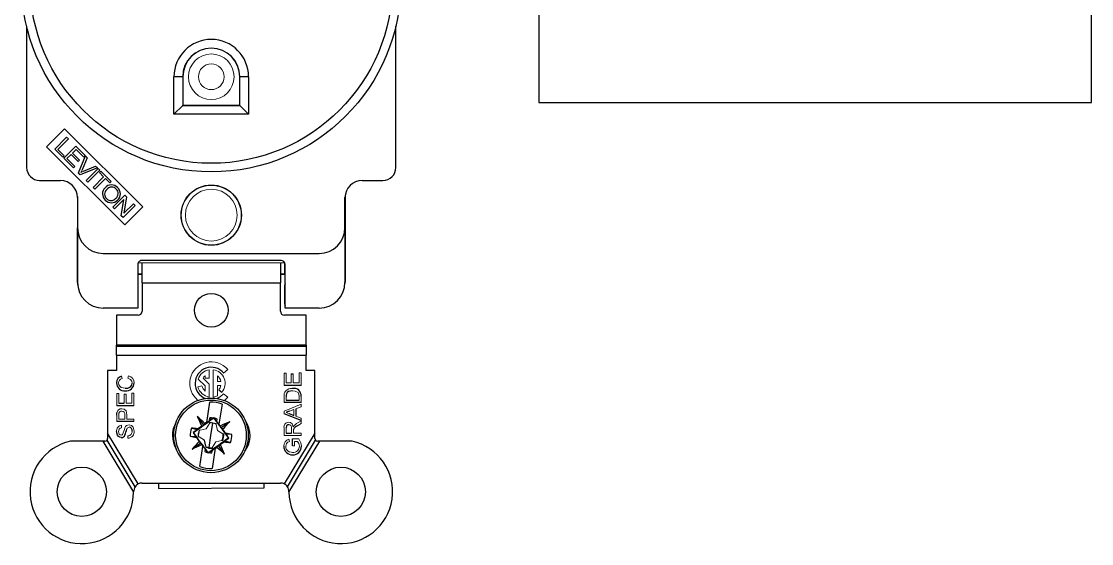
# Model space of a CAD drawing. Header units: inches. Extents: x -0.3 to 23.6, y 0.7 to 30.
# Drawn here: x 16.548 to 20.42, y 21.003 to 22.891 of the extents above; entities that cross this region are included whole.
import ezdxf

# ---------------------------------------------------------------- set-up
doc = ezdxf.new("R2010")
doc.units = ezdxf.units.IN
doc.header["$MEASUREMENT"] = 0
doc.layers.add('PNPG', color=72, linetype='Continuous')
doc.layers.add('PSYMS', color=7, linetype='Continuous')

# ---------------------------------------------------------------- blocks, each defined once
blk = doc.blocks.new('5801-W')
at = {"color": 7, "linetype": 'Continuous', "lineweight": 25}
for p, q in [((-1.4542, 0.2198), (-1.4542, -0.2908)), ((-0.1182, -0.2908), (-0.1182, 0.2198)), ((-0.9213, -0.0978), (-0.9213, 0.0372)), ((-0.8897, 0.0372), (-0.9213, 0.0372)), ((-0.8897, 0.0372), (-0.8897, -0.0662)), ((-0.8897, 0.0372), (-0.8893, 0.0372)), ((-0.8893, 0.0372), (-0.8893, -0.0658)), ((-0.6832, -0.0658), (-0.6832, 0.0372)), ((-0.6828, 0.0372), (-0.6832, 0.0372)), ((-0.6512, 0.0372), (-0.6828, 0.0372)), ((-0.6828, -0.0662), (-0.6828, 0.0372)), ((-0.6512, 0.0372), (-0.6512, -0.0978)), ((-0.8897, -0.0662), (-0.9213, -0.0978)), ((-0.8897, -0.0662), (-0.8893, -0.0658)), ((-0.8897, -0.0662), (-0.6828, -0.0662)), ((-0.8893, -0.0658), (-0.6832, -0.0658)), ((-0.6828, -0.0662), (-0.6832, -0.0658)), ((-0.6512, -0.0978), (-0.6828, -0.0662)), ((-0.6512, -0.0978), (-0.9213, -0.0978)), ((-1.3173, -0.1508), (-1.3823, -0.2158)), ((-1.0344, -0.4336), (-1.3173, -0.1508)), ((-1.3528, -0.2242), (-1.3095, -0.1809)), ((-1.3033, -0.1872), (-1.3414, -0.2253)), ((-1.3823, -0.2158), (-1.0995, -0.4987)), ((-1.3233, -0.2537), (-1.3528, -0.2242)), ((-1.3198, -0.2572), (-1.2765, -0.214)), ((-1.2754, -0.2253), (-1.2886, -0.2386)), ((-1.2475, -0.2532), (-1.2754, -0.2253)), ((-1.2845, -0.2925), (-1.3198, -0.2572)), ((-1.2937, -0.2436), (-1.3084, -0.2584)), ((-1.2676, -0.2698), (-1.2937, -0.2436)), ((-1.2664, -0.3106), (-1.2415, -0.249)), ((-1.2347, -0.2558), (-1.2539, -0.2995)), ((-1.1983, -0.2922), (-1.26, -0.317)), ((-1.2488, -0.3045), (-1.2047, -0.2858)), ((-1.2389, -0.3381), (-1.1957, -0.2948)), ((-1.1894, -0.3011), (-1.2326, -0.3443)), ((-1.4072, -0.3378), (-1.3321, -0.3378)), ((-1.26, -0.317), (-1.2664, -0.3106)), ((-1.2138, -0.3631), (-1.1757, -0.325)), ((-1.1694, -0.3312), (-1.2076, -0.3694)), ((-1.1538, -0.3469), (-1.1694, -0.3312)), ((-0.2404, -0.3378), (-0.1652, -0.3378)), ((-1.2076, -0.3694), (-1.2138, -0.3631)), ((-1.2702, -0.3954), (-1.2702, -0.7053)), ((-1.2701, -0.3998), (-1.2701, -0.5088)), ((-1.1426, -0.4344), (-1.0994, -0.3911)), ((-1.1026, -0.4064), (-1.1366, -0.4404)), ((-1.1118, -0.4652), (-1.1026, -0.4064)), ((-1.093, -0.3975), (-1.1021, -0.4563)), ((-1.1021, -0.4563), (-1.0682, -0.4223)), ((-0.3024, -0.5088), (-0.3024, -0.3998)), ((-0.3022, -0.3954), (-0.3022, -0.7053)), ((-1.1366, -0.4404), (-1.1426, -0.4344)), ((-1.0622, -0.4283), (-1.1054, -0.4716)), ((-1.0995, -0.4987), (-1.0344, -0.4336)), ((-1.1054, -0.4716), (-1.1118, -0.4652)), ((-1.2701, -0.7068), (-1.2701, -0.5088)), ((-0.3024, -0.5088), (-0.3024, -0.7068)), ((-1.1771, -0.6018), (-0.3954, -0.6018)), ((-1.0518, -0.6418), (-1.0518, -0.7998)), ((-0.5338, -0.6268), (-1.0367, -0.6268)), ((-1.0362, -0.7083), (-1.0362, -0.6363)), ((-0.5362, -0.6363), (-0.5362, -0.7083)), ((-0.5187, -0.7998), (-0.5187, -0.6418)), ((-1.0362, -0.6773), (-1.0518, -0.6773)), ((-1.0405, -0.6763), (-1.0405, -0.6773)), ((-1.0362, -0.6763), (-1.0405, -0.6763)), ((-0.5187, -0.6763), (-0.5362, -0.6763)), ((-0.5187, -0.6773), (-0.5362, -0.6773)), ((-1.2702, -0.7053), (-1.2697, -0.7149)), ((-1.0517, -0.7193), (-1.0518, -0.7188)), ((-1.0517, -0.7193), (-1.0517, -0.7823)), ((-1.0362, -0.7083), (-0.5362, -0.7083)), ((-1.0362, -0.7083), (-1.0362, -0.8103)), ((-0.5362, -0.8103), (-0.5362, -0.7083)), ((-0.5207, -0.7193), (-0.5207, -0.7823)), ((-0.3028, -0.7149), (-0.3022, -0.7053)), ((-1.0518, -0.7998), (-1.1771, -0.7998)), ((-1.0517, -0.7823), (-1.0518, -0.7827)), ((-0.3954, -0.7998), (-0.5187, -0.7998)), ((-1.0512, -0.8253), (-1.1297, -0.8253)), ((-1.1297, -0.8253), (-1.1297, -0.9323)), ((-0.4427, -0.8253), (-0.5212, -0.8253)), ((-0.4427, -0.9323), (-0.4427, -0.8253)), ((-1.1297, -0.9323), (-1.1297, -0.9337)), ((-1.1297, -0.9323), (-0.4427, -0.9323)), ((-1.1297, -0.9387), (-1.1297, -0.9337)), ((-1.1297, -0.9337), (-0.4427, -0.9337)), ((-1.1297, -0.9699), (-1.1297, -0.9387)), ((-0.4427, -0.9387), (-1.1297, -0.9387)), ((-0.4427, -0.9337), (-0.4427, -0.9323)), ((-0.4427, -0.9337), (-0.4427, -0.9387)), ((-0.4427, -0.9387), (-0.4427, -0.9699)), ((-1.1297, -0.9699), (-1.1297, -1.0258)), ((-1.1297, -0.9699), (-0.4427, -0.9699)), ((-0.4427, -1.0258), (-0.4427, -0.9699)), ((-1.1297, -1.0258), (-1.1612, -1.0258)), ((-1.1612, -1.0258), (-1.1612, -1.2517)), ((-0.4967, -1.0376), (-0.4895, -1.0376)), ((-0.4112, -1.0258), (-0.4427, -1.0258)), ((-0.4112, -1.2517), (-0.4112, -1.0258)), ((-0.7936, -1.0742), (-0.8161, -1.0532)), ((-0.4609, -1.0789), (-0.5229, -1.0789)), ((-0.7592, -1.0946), (-0.748, -1.104)), ((-1.0661, -1.1525), (-1.1281, -1.1525)), ((-1.1209, -1.1438), (-1.1019, -1.1438)), ((-0.8027, -1.2128), (-0.7913, -1.1398)), ((-0.7468, -1.1468), (-0.7583, -1.2198)), ((-0.4609, -1.1409), (-0.5229, -1.1409)), ((-0.5157, -1.1321), (-0.468, -1.1321)), ((-0.8368, -1.1919), (-0.8145, -1.2225)), ((-0.7926, -1.2066), (-0.791, -1.1969)), ((-0.791, -1.1969), (-0.7912, -1.2061)), ((-0.7798, -1.1972), (-0.7912, -1.2061)), ((-0.7798, -1.1972), (-0.7772, -1.1953)), ((-0.7772, -1.1953), (-0.7773, -1.1961)), ((-0.7753, -1.1979), (-0.7772, -1.1953)), ((-0.7672, -1.2099), (-0.7753, -1.1979)), ((-0.4609, -1.2066), (-0.5229, -1.182)), ((-0.5043, -1.1813), (-0.4871, -1.1876)), ((-0.48, -1.1638), (-0.48, -1.1903)), ((-1.0661, -1.2097), (-1.1281, -1.2097)), ((-0.8372, -1.2396), (-0.8581, -1.2335)), ((-0.8372, -1.2396), (-0.8348, -1.2362)), ((-0.821, -1.2261), (-0.8145, -1.2225)), ((-0.8145, -1.2225), (-0.8091, -1.2174)), ((-0.8029, -1.214), (-0.7926, -1.2066)), ((-0.8027, -1.2128), (-0.8029, -1.214)), ((-0.7912, -1.2061), (-0.7926, -1.2066)), ((-0.7873, -1.2598), (-0.7803, -1.2153)), ((-0.7585, -1.221), (-0.766, -1.2107)), ((-0.7583, -1.2198), (-0.7585, -1.221)), ((-0.75, -1.2326), (-0.7536, -1.2261)), ((-0.7194, -1.2103), (-0.75, -1.2326)), ((-0.745, -1.238), (-0.75, -1.2326)), ((-1.0618, -1.4457), (-1.1635, -1.2771)), ((-1.0504, -1.4357), (-1.1612, -1.2517)), ((-1.1612, -1.2517), (-1.1612, -1.2708)), ((-0.8628, -1.2631), (-0.841, -1.2637)), ((-0.8372, -1.2396), (-0.852, -1.2496)), ((-0.852, -1.2496), (-0.841, -1.2637)), ((-0.8509, -1.2498), (-0.852, -1.2496)), ((-0.841, -1.2637), (-0.8397, -1.2676)), ((-0.8057, -1.2993), (-0.8113, -1.2772)), ((-0.8055, -1.2992), (-0.8111, -1.2771)), ((-0.7943, -1.3042), (-0.7873, -1.2598)), ((-0.7374, -1.2799), (-0.7227, -1.2699)), ((-0.7337, -1.2559), (-0.7349, -1.2519)), ((-0.7227, -1.2699), (-0.7337, -1.2559)), ((-0.7119, -1.2564), (-0.7337, -1.2559)), ((-0.7237, -1.2697), (-0.7227, -1.2699)), ((-0.4112, -1.2517), (-0.5221, -1.4357)), ((-0.5157, -1.2514), (-0.4959, -1.2514)), ((-0.5107, -1.4457), (-0.409, -1.2771)), ((-0.4927, -1.2983), (-0.4927, -1.2728)), ((-0.4112, -1.2708), (-0.4112, -1.2517)), ((-1.1788, -1.2808), (-1.2956, -1.2808)), ((-1.1788, -1.2808), (-1.0673, -1.4657)), ((-1.1712, -1.2808), (-1.1788, -1.2808)), ((-0.8552, -1.3092), (-0.8246, -1.2869)), ((-0.8297, -1.2815), (-0.8246, -1.2869)), ((-0.8278, -1.3727), (-0.8164, -1.2997)), ((-0.8246, -1.2869), (-0.821, -1.2934)), ((-0.8164, -1.2997), (-0.8162, -1.2985)), ((-0.8162, -1.2985), (-0.8087, -1.3088)), ((-0.8075, -1.3096), (-0.7993, -1.3216)), ((-0.7948, -1.3223), (-0.7834, -1.3134)), ((-0.7719, -1.3067), (-0.7834, -1.3797)), ((-0.782, -1.313), (-0.7717, -1.3055)), ((-0.7717, -1.3055), (-0.7719, -1.3067)), ((-0.7656, -1.3021), (-0.7602, -1.297)), ((-0.7602, -1.297), (-0.7537, -1.2934)), ((-0.7378, -1.3276), (-0.7602, -1.297)), ((-0.7398, -1.2833), (-0.7374, -1.2799)), ((-0.7374, -1.2799), (-0.7165, -1.286)), ((-0.5052, -1.4657), (-0.3937, -1.2808)), ((-0.3937, -1.2808), (-0.4012, -1.2808)), ((-0.2769, -1.2808), (-0.3937, -1.2808)), ((-0.7993, -1.3216), (-0.7974, -1.3242)), ((-0.7974, -1.3242), (-0.7948, -1.3223)), ((-0.7973, -1.3234), (-0.7974, -1.3242)), ((-1.0362, -1.4323), (-0.5362, -1.4323)), ((-0.9776, -1.4323), (-0.9775, -1.4521)), ((-0.595, -1.45), (-0.5951, -1.4323)), ((-0.9775, -1.4521), (-0.595, -1.45))]:
    blk.add_line(p, q, dxfattribs=at)
at = {"color": 144, "linetype": 'Continuous', "lineweight": 18}
for p, q in [((-1.3095, -0.1809), (-1.3033, -0.1872)), ((-1.3414, -0.2253), (-1.3182, -0.2486)), ((-1.2765, -0.214), (-1.2424, -0.2481)), ((-1.3182, -0.2486), (-1.3233, -0.2537)), ((-1.3084, -0.2584), (-1.2794, -0.2874)), ((-1.2886, -0.2386), (-1.2625, -0.2647)), ((-1.2625, -0.2647), (-1.2676, -0.2698)), ((-1.2424, -0.2481), (-1.2475, -0.2532)), ((-1.2415, -0.249), (-1.2347, -0.2558)), ((-1.2794, -0.2874), (-1.2845, -0.2925)), ((-1.2047, -0.2858), (-1.1983, -0.2922)), ((-1.1957, -0.2948), (-1.1894, -0.3011)), ((-1.1912, -0.3094), (-1.1861, -0.3043)), ((-1.1757, -0.325), (-1.1912, -0.3094)), ((-1.1861, -0.3043), (-1.1487, -0.3418)), ((-1.2326, -0.3443), (-1.2389, -0.3381)), ((-1.1487, -0.3418), (-1.1538, -0.3469)), ((-1.0994, -0.3911), (-1.093, -0.3975)), ((-1.0682, -0.4223), (-1.0622, -0.4283)), ((-1.0517, -0.6413), (-1.0517, -0.6773)), ((-1.0507, -0.6363), (-1.0362, -0.6363)), ((-0.5202, -0.6353), (-1.0503, -0.6353)), ((-0.5362, -0.6363), (-0.5197, -0.6363)), ((-0.5207, -0.6353), (-0.5207, -0.6342)), ((-0.5207, -0.6763), (-0.5207, -0.6363)), ((-1.0518, -0.6777), (-1.0362, -0.6777)), ((-0.5362, -0.6777), (-0.5187, -0.6777)), ((-1.088, -1.0531), (-1.0859, -1.0444)), ((-0.8082, -1.0443), (-0.8082, -1.0524)), ((-0.7936, -1.0524), (-0.7936, -1.0225)), ((-0.7789, -1.0225), (-0.7789, -1.1213)), ((-0.7643, -1.0443), (-0.7643, -1.0646)), ((-0.7414, -1.0343), (-0.7265, -1.0218)), ((-0.5229, -1.0789), (-0.5229, -1.0352)), ((-0.5229, -1.0352), (-0.5157, -1.0352)), ((-0.5157, -1.0352), (-0.5157, -1.0701)), ((-0.4967, -1.0701), (-0.4967, -1.0376)), ((-0.4895, -1.0376), (-0.4895, -1.0701)), ((-0.468, -1.0701), (-0.468, -1.0336)), ((-0.468, -1.0336), (-0.4609, -1.0336)), ((-0.4609, -1.0336), (-0.4609, -1.0789)), ((-1.1109, -1.046), (-1.109, -1.0547)), ((-0.8203, -1.081), (-0.8345, -1.0848)), ((-0.8338, -1.0568), (-0.8082, -1.0806)), ((-0.8082, -1.0524), (-0.7936, -1.0524)), ((-0.8082, -1.0806), (-0.8082, -1.0995)), ((-0.7936, -1.1213), (-0.7936, -1.0742)), ((-0.7643, -1.0646), (-0.7518, -1.0646)), ((-0.7643, -1.0792), (-0.7518, -1.0792)), ((-0.7643, -1.1167), (-0.7643, -1.0792)), ((-0.5157, -1.0701), (-0.4967, -1.0701)), ((-0.4895, -1.0701), (-0.468, -1.0701)), ((-1.1281, -1.1525), (-1.1281, -1.1088)), ((-1.1281, -1.1088), (-1.1209, -1.1088)), ((-1.1209, -1.1088), (-1.1209, -1.1438)), ((-1.1019, -1.1438), (-1.1019, -1.1112)), ((-1.1019, -1.1112), (-1.0947, -1.1112)), ((-1.0947, -1.1112), (-1.0947, -1.1438)), ((-1.0733, -1.1438), (-1.0733, -1.1072)), ((-1.0733, -1.1072), (-1.0661, -1.1072)), ((-1.0661, -1.1072), (-1.0661, -1.1525)), ((-0.7265, -1.122), (-0.7414, -1.1095)), ((-0.7388, -1.1338), (-0.7265, -1.122)), ((-0.5229, -1.1409), (-0.5229, -1.1197)), ((-0.5157, -1.1196), (-0.5157, -1.1321)), ((-0.468, -1.1321), (-0.468, -1.1194)), ((-0.4609, -1.1187), (-0.4609, -1.1409)), ((-1.0947, -1.1438), (-1.0733, -1.1438)), ((-0.5229, -1.1721), (-0.4609, -1.1475)), ((-0.4609, -1.1568), (-0.48, -1.1638)), ((-0.4609, -1.1475), (-0.4609, -1.1568)), ((-1.1281, -1.2097), (-1.1281, -1.187)), ((-1.1209, -1.1862), (-1.1209, -1.201)), ((-1.0987, -1.201), (-1.0987, -1.186)), ((-1.0915, -1.1858), (-1.0915, -1.201)), ((-0.5229, -1.182), (-0.5229, -1.1721)), ((-0.4871, -1.1665), (-0.5034, -1.1725)), ((-0.4871, -1.1876), (-0.4871, -1.1665)), ((-0.48, -1.1903), (-0.4609, -1.1973)), ((-0.4609, -1.1973), (-0.4609, -1.2066)), ((-1.1209, -1.201), (-1.0987, -1.201)), ((-1.1106, -1.2232), (-1.1106, -1.232)), ((-1.0915, -1.201), (-1.0661, -1.201)), ((-1.0661, -1.201), (-1.0661, -1.2097)), ((-0.8269, -1.2414), (-0.8048, -1.2358)), ((-0.8268, -1.2415), (-0.8047, -1.2359)), ((-0.8048, -1.2358), (-0.7927, -1.2165)), ((-0.8047, -1.2359), (-0.7926, -1.2166)), ((-0.7927, -1.2165), (-0.7923, -1.2136)), ((-0.7926, -1.2166), (-0.7924, -1.215)), ((-0.7691, -1.2203), (-0.7688, -1.2187)), ((-0.7635, -1.2424), (-0.7691, -1.2203)), ((-0.7684, -1.2173), (-0.7689, -1.2202)), ((-0.7689, -1.2202), (-0.7634, -1.2423)), ((-0.7672, -1.2099), (-0.7646, -1.201)), ((-0.766, -1.2107), (-0.7672, -1.2099)), ((-0.7646, -1.201), (-0.766, -1.2107)), ((-0.5229, -1.2601), (-0.5229, -1.2332)), ((-0.5157, -1.2329), (-0.5157, -1.2514)), ((-0.4959, -1.2514), (-0.4959, -1.2348)), ((-0.478, -1.2175), (-0.4609, -1.2074)), ((-0.4609, -1.2174), (-0.474, -1.2251)), ((-0.4609, -1.2074), (-0.4609, -1.2174)), ((-1.0876, -1.2701), (-1.0876, -1.2614)), ((-0.8306, -1.2652), (-0.8335, -1.2648)), ((-0.8304, -1.265), (-0.832, -1.2648)), ((-0.8113, -1.2772), (-0.8306, -1.2652)), ((-0.8111, -1.2771), (-0.8304, -1.265)), ((-0.8297, -1.2409), (-0.8269, -1.2414)), ((-0.8283, -1.2413), (-0.8268, -1.2415)), ((-0.8113, -1.2772), (-0.8111, -1.2771)), ((-0.7442, -1.2545), (-0.7635, -1.2424)), ((-0.7634, -1.2423), (-0.744, -1.2544)), ((-0.7426, -1.2547), (-0.7442, -1.2545)), ((-0.744, -1.2544), (-0.7412, -1.2547)), ((-0.4609, -1.2601), (-0.5229, -1.2601)), ((-0.5054, -1.2739), (-0.5034, -1.2819)), ((-0.4927, -1.2728), (-0.4697, -1.2728)), ((-0.4887, -1.2424), (-0.4887, -1.2514)), ((-0.4887, -1.2514), (-0.4609, -1.2514)), ((-0.4609, -1.2514), (-0.4609, -1.2601)), ((-0.8101, -1.3185), (-0.8087, -1.3088)), ((-0.8101, -1.3185), (-0.8075, -1.3096)), ((-0.8087, -1.3088), (-0.8075, -1.3096)), ((-0.8062, -1.3022), (-0.8057, -1.2993)), ((-0.8062, -1.3022), (-0.8058, -1.3008)), ((-0.8058, -1.3008), (-0.8055, -1.2992)), ((-0.8057, -1.2993), (-0.8055, -1.2992)), ((-0.782, -1.313), (-0.7837, -1.3226)), ((-0.7837, -1.3226), (-0.7834, -1.3134)), ((-0.7834, -1.3134), (-0.782, -1.313)), ((-0.7823, -1.3045), (-0.7821, -1.3029)), ((-0.7819, -1.3031), (-0.7823, -1.3059)), ((-0.7823, -1.3059), (-0.7823, -1.3045)), ((-0.7821, -1.3029), (-0.77, -1.2836)), ((-0.7819, -1.3031), (-0.7699, -1.2837)), ((-0.77, -1.2836), (-0.7479, -1.278)), ((-0.7478, -1.2781), (-0.7699, -1.2837)), ((-0.7479, -1.278), (-0.7463, -1.2783)), ((-0.7449, -1.2787), (-0.7478, -1.2781)), ((-0.4855, -1.2983), (-0.4927, -1.2983)), ((-0.4855, -1.2816), (-0.4855, -1.2983)), ((-0.4738, -1.2816), (-0.4855, -1.2816))]:
    blk.add_line(p, q, dxfattribs=at)
at = {"color": 144, "linetype": 'Continuous', "lineweight": 18, "flags": 128}
for points in [[(-1.2539, -0.2995), (-1.2563, -0.3049), (-1.2585, -0.309)], [(-1.2585, -0.309), (-1.2531, -0.3064), (-1.2488, -0.3045)], [(-1.1217, -1.0703), (-1.1208, -1.0768), (-1.1176, -1.0824), (-1.1126, -1.0865), (-1.0976, -1.0897)], [(-1.1217, -1.0703), (-1.1208, -1.0768), (-1.1176, -1.0824), (-1.1126, -1.0865), (-1.0976, -1.0897)], [(-1.0725, -1.0705), (-1.0738, -1.0636), (-1.0779, -1.0578), (-1.088, -1.0531)], [(-1.0725, -1.0705), (-1.0738, -1.0636), (-1.0779, -1.0578), (-1.088, -1.0531)], [(-0.5229, -1.1197), (-0.5227, -1.1135), (-0.522, -1.1087)], [(-0.522, -1.1087), (-0.5201, -1.1034), (-0.5176, -1.0997)], [(-0.4724, -1.1047), (-0.483, -1.0996), (-0.4924, -1.0988)], [(-0.4724, -1.1047), (-0.483, -1.0996), (-0.4924, -1.0988)], [(-0.468, -1.1194), (-0.469, -1.1107), (-0.4724, -1.1047)], [(-0.468, -1.1194), (-0.469, -1.1107), (-0.4724, -1.1047)], [(-1.1204, -1.179), (-1.1209, -1.183), (-1.1209, -1.1862)], [(-1.1204, -1.179), (-1.1209, -1.183), (-1.1209, -1.1862)], [(-1.1103, -1.1636), (-1.1013, -1.1656), (-1.0944, -1.1716), (-1.0915, -1.1858)], [(-1.1103, -1.1636), (-1.1013, -1.1656), (-1.0944, -1.1716), (-1.0915, -1.1858)], [(-0.5157, -1.1771), (-0.5092, -1.1791), (-0.5043, -1.1813)], [(-1.1106, -1.232), (-1.116, -1.2335), (-1.1199, -1.2374), (-1.1217, -1.2459)], [(-1.1106, -1.232), (-1.116, -1.2335), (-1.1199, -1.2374), (-1.1217, -1.2459)], [(-1.0837, -1.2217), (-1.075, -1.2241), (-1.0687, -1.2305), (-1.0653, -1.2442)], [(-1.0837, -1.2217), (-1.075, -1.2241), (-1.0687, -1.2305), (-1.0653, -1.2442)], [(-0.5062, -1.2124), (-0.4991, -1.2139), (-0.4935, -1.2183), (-0.4895, -1.2289)], [(-0.5062, -1.2124), (-0.4991, -1.2139), (-0.4935, -1.2183), (-0.4895, -1.2289)], [(-0.4959, -1.2348), (-0.4963, -1.2294), (-0.4984, -1.2244), (-0.5018, -1.222), (-0.506, -1.2212)], [(-0.4959, -1.2348), (-0.4963, -1.2294), (-0.4984, -1.2244), (-0.5018, -1.222), (-0.506, -1.2212)], [(-0.4895, -1.2289), (-0.488, -1.2261), (-0.4864, -1.2241)], [(-0.4884, -1.2381), (-0.4887, -1.2405), (-0.4887, -1.2424)], [(-0.4864, -1.2241), (-0.482, -1.2201), (-0.478, -1.2175)], [(-1.1217, -1.2459), (-1.1213, -1.2509), (-1.1193, -1.2555), (-1.1163, -1.2581), (-1.1125, -1.259)], [(-1.1217, -1.2459), (-1.1213, -1.2509), (-1.1193, -1.2555), (-1.1163, -1.2581), (-1.1125, -1.259)], [(-1.1125, -1.259), (-1.1092, -1.2583), (-1.107, -1.2568)], [(-0.4697, -1.2728), (-0.4621, -1.2864), (-0.4601, -1.2985)], [(-0.4697, -1.2728), (-0.4621, -1.2864), (-0.4601, -1.2985)], [(-0.5034, -1.2819), (-0.5095, -1.2844), (-0.5141, -1.2892), (-0.5165, -1.2993)], [(-0.5034, -1.2819), (-0.5095, -1.2844), (-0.5141, -1.2892), (-0.5165, -1.2993)], [(-0.4672, -1.2992), (-0.4695, -1.2888), (-0.4738, -1.2816)], [(-0.4672, -1.2992), (-0.4695, -1.2888), (-0.4738, -1.2816)], [(-0.5043, -1.319), (-0.4975, -1.3209), (-0.4919, -1.3213)]]:
    blk.add_lwpolyline(points, dxfattribs=at)
at = {"color": 7, "linetype": 'Continuous', "lineweight": 25, "flags": 128}
for points in [[(-1.0976, -1.0897), (-1.0877, -1.0886), (-1.0787, -1.0845), (-1.074, -1.0782), (-1.0725, -1.0705)], [(-0.7414, -1.1095), (-0.7539, -1.1207), (-0.7654, -1.1266)], [(-0.5145, -1.1093), (-0.5156, -1.115), (-0.5157, -1.1196)], [(-0.4924, -1.0988), (-0.5066, -1.1014), (-0.5112, -1.1047), (-0.5145, -1.1093)], [(-1.1281, -1.187), (-1.128, -1.1818), (-1.1275, -1.1778)], [(-0.5034, -1.1725), (-0.5103, -1.1751), (-0.5157, -1.1771)], [(-0.506, -1.2212), (-0.5107, -1.2223), (-0.5142, -1.2255), (-0.5157, -1.2329)], [(-1.1119, -1.2678), (-1.1175, -1.2667), (-1.1224, -1.2638), (-1.1259, -1.2593), (-1.1289, -1.2462)], [(-0.7463, -1.2783), (-0.7429, -1.2667), (-0.7426, -1.2545)]]:
    blk.add_lwpolyline(points, dxfattribs=at)
at = {"color": 7, "linetype": 'Continuous', "lineweight": 25}
for centre, radius in [((-0.7862, 0.3802), 0.687), ((-0.7862, 0.3802), 0.656), ((-0.7862, -0.4633), 0.109), ((-0.7862, -0.4633), 0.1086), ((-0.7862, -0.8073), 0.061), ((-0.7873, -1.2598), 0.135), ((-0.7873, -1.2598), 0.1278), ((-1.2547, -1.4638), 0.089), ((-0.3177, -1.4638), 0.089)]:
    blk.add_circle(centre, radius, dxfattribs=at)
at = {"color": 144, "linetype": 'Continuous', "lineweight": 18}
for centre, radius in [((-0.7862, 0.0372), 0.0825), ((-0.7862, 0.0372), 0.0465), ((-0.7862, -0.4633), 0.0935)]:
    blk.add_circle(centre, radius, dxfattribs=at)
at = {"color": 7, "linetype": 'Continuous', "lineweight": 25}
for centre, radius, start, end in [((-0.7862, 0.0372), 0.135, 0, 180), ((-0.7862, 0.0372), 0.1035, 0, 180), ((-0.7862, 0.0372), 0.1031, 0, 180), ((-1.4072, -0.2908), 0.047, 180, 270), ((-0.1652, -0.2908), 0.047, 270, 360), ((-1.3321, -0.3998), 0.062, 0, 90), ((-0.2404, -0.3998), 0.062, 90, 180), ((-1.1494, -0.386), 0.0305, 134.3128, 227.7075), ((-1.1498, -0.3875), 0.0222, 130.8632, 226.6292), ((-1.1477, -0.3843), 0.0305, 42.0535, 138.7898), ((-1.1463, -0.3845), 0.0227, 43.8958, 142.4869), ((-1.1457, -0.385), 0.0225, 309.3537, 45.8144), ((-1.1456, -0.3864), 0.0305, 312.4987, 47.7227), ((-1.1473, -0.3881), 0.0305, 222.2308, 317.0397), ((-1.1488, -0.388), 0.0225, 223.8811, 320.4362), ((-1.1771, -0.5088), 0.093, 180, 270), ((-0.3954, -0.5088), 0.093, 270, 0), ((-1.1771, -0.7068), 0.093, 180, 270), ((-0.5057, -0.7193), 0.015, 149.6929, 180), ((-0.3954, -0.7068), 0.093, 270, 0), ((-1.0512, -0.8103), 0.015, 270, 0), ((-0.5212, -0.8103), 0.015, 180, 270), ((-0.5057, -0.7823), 0.015, 180, 210.3071), ((-0.7862, -1.0719), 0.0585, 40, 248.4559), ((-1.1053, -1.0689), 0.0236, 103.6424, 182.3134), ((-1.1004, -1.0701), 0.0285, 179.5026, 275.792), ((-1.0942, -1.0698), 0.0289, 263.2353, 0.1686), ((-0.4881, -1.117), 0.0273, 356.5133, 98.5832), ((-0.7873, -1.2598), 0.12, 70.2794, 91.8933), ((-3.0176, 1.8002), 3.7412, 305.3889, 306.7838), ((-1.3656, -1.7937), 0.8011, 45.9998, 48.6962), ((-0.1019, -0.8727), 0.8012, 203.4766, 206.1729), ((-0.7873, -1.2598), 0.063, 83.1831, 93.3343), ((2.2727, 0.9705), 3.7412, 215.3889, 216.7838), ((-0.7873, -1.2598), 0.063, 68.8384, 78.9896), ((-1.4309, -1.141), 0.3526, 340.5177, 344.201), ((-1.0846, -1.2426), 0.0123, 351.0878, 83.6744), ((-0.8337, -1.2603), 0.093, 149.8427, 211.389), ((-0.7873, -1.2598), 0.0755, 159.6368, 182.5359), ((-1.1246, -3.6), 2.3815, 83.01, 83.5752), ((3.5388, -7.1954), 7.3919, 126.14264, 126.27557), ((3.5627, -7.228), 7.4324, 125.96943, 126.02987), ((-6.7556, -5.6097), 7.4324, 36.14282, 36.20326), ((-0.4003, -1.9452), 0.8012, 113.4766, 116.1729), ((-1.3213, -0.6815), 0.8011, 315.9998, 318.6962), ((-6.7229, -5.586), 7.3919, 35.89712, 36.03005), ((-0.7387, -1.2603), 0.093, 322.4218, 36.4009), ((-0.4664, -1.2481), 0.0242, 108.3486, 155.6965), ((-1.1712, -1.2708), 0.01, 270, 320.9677), ((-1.1712, -1.2708), 0.01, 320.9677, 0), ((-1.1123, -1.2529), 0.0149, 271.3007, 337.3686), ((-0.392, 1.0714), 2.3815, 258.5975, 259.1627), ((-3.8473, -3.49), 3.7412, 35.3889, 36.7838), ((5.1482, 3.0665), 7.3919, 215.89712, 216.03005), ((1.4429, -4.3197), 3.7412, 125.3889, 126.7838), ((-1.1827, -3.5909), 2.3815, 78.5975, 79.1627), ((-0.7873, -1.2598), 0.0755, 339.6368, 2.5359), ((-0.4012, -1.2708), 0.01, 180, 219.0323), ((-0.4012, -1.2708), 0.01, 219.0323, 270), ((-1.2547, -1.4638), 0.1875, 102.5781, 359.4022), ((-0.2534, -1.838), 0.8011, 135.9998, 138.6962), ((-1.1744, -0.5744), 0.8012, 293.4766, 296.1729), ((5.181, 3.0902), 7.4324, 216.14282, 216.20326), ((-0.7873, -1.2598), 0.0464, 245.9724, 276.2003), ((-0.7873, -1.2598), 0.045, 245.7243, 261.0863), ((-0.7873, -1.2598), 0.045, 261.0863, 276.4484), ((-5.1373, 4.7085), 7.4324, 305.96943, 306.02987), ((-0.2091, -0.7258), 0.8011, 225.9998, 228.6962), ((-5.1134, 4.6759), 7.3919, 306.14264, 306.27557), ((-1.4727, -1.6468), 0.8012, 23.4766, 26.1729), ((-0.45, 1.0805), 2.3815, 263.01, 263.5752), ((-0.494, -1.3004), 0.0297, 177.5225, 274.6002), ((-0.3177, -1.4638), 0.1875, 180.5978, 77.4219), ((-0.4901, -1.3001), 0.03, 267.0656, 3.1374), ((-0.7873, -1.2598), 0.063, 248.8384, 258.9896), ((-0.7873, -1.2598), 0.063, 263.1831, 273.3343), ((-0.7873, -1.2598), 0.12, 250.2794, 271.8933), ((-1.0362, -1.4633), 0.031, 90, 117.0613), ((-0.5362, -1.4633), 0.031, 62.9387, 90), ((-1.2547, -1.4638), 0.1875, 359.4022, 0.1311), ((-1.0362, -1.4633), 0.031, 145.5226, 180.1311), ((-1.0362, -1.4633), 0.031, 117.0613, 145.5226), ((-0.5362, -1.4633), 0.031, 34.4774, 62.9387), ((-0.5362, -1.4633), 0.031, 359.8689, 34.4774), ((-0.3177, -1.4638), 0.1875, 179.8689, 180.5978)]:
    blk.add_arc(centre, radius, start, end, dxfattribs=at)
at = {"color": 144, "linetype": 'Continuous', "lineweight": 18}
for centre, radius, start, end in [((-0.7862, -1.0719), 0.078, 40, 231.8572), ((-1.0904, -1.0691), 0.0251, 358.5758, 79.819), ((-0.7862, -1.0719), 0.0499, 98.4459, 162.3534), ((-0.7862, -1.0719), 0.0353, 128.601, 147.9745), ((-0.7862, -1.0719), 0.0499, 320, 81.5541), ((-0.7862, -1.0719), 0.0353, 12.0031, 51.399), ((-1.1062, -1.07), 0.0155, 100.3554, 181.0657), ((-0.7862, -1.0719), 0.0353, 195, 231.399), ((-0.7862, -1.0719), 0.0353, 320, 347.9969), ((-0.7862, -1.0719), 0.0499, 195, 261.5541), ((-0.7862, -1.0719), 0.0499, 278.4459, 296.1438), ((-0.4947, -1.1214), 0.0315, 85.4397, 136.4583), ((-1.1112, -1.1801), 0.0165, 86.8255, 171.8701), ((-1.1109, -1.1825), 0.0101, 85.2666, 160.2247), ((-1.1098, -1.1837), 0.0113, 348.0878, 91.2976), ((-1.109, -1.2433), 0.0201, 94.4768, 188.5366), ((-1.2697, -1.1876), 0.1768, 336.9765, 345.3325), ((-1.0836, -1.2377), 0.016, 90.4934, 160.824), ((-1.0832, -1.2391), 0.00873, 90.6584, 165.9109), ((-0.7873, -1.2598), 0.045, 81.0863, 96.4484), ((-0.7873, -1.2598), 0.0464, 65.9724, 96.2003), ((-0.7873, -1.2598), 0.045, 65.7243, 81.0863), ((-0.5062, -1.2295), 0.0171, 89.9454, 192.4517), ((-1.088, -1.2472), 0.0229, 271.0983, 7.7081), ((-1.0881, -1.2457), 0.0157, 271.9462, 4.2851), ((-0.7873, -1.2598), 0.0464, 155.9724, 186.2003), ((-0.7873, -1.2598), 0.045, 155.7243, 186.4484), ((-0.7873, -1.2598), 0.045, 335.7243, 6.4484), ((-0.7873, -1.2598), 0.0464, 335.9724, 6.2003), ((-0.5004, -1.2968), 0.0234, 102.4384, 185.8658), ((-0.4968, -1.3007), 0.0197, 175.8435, 247.8617), ((-0.4891, -1.2997), 0.0218, 262.5723, 1.2297)]:
    blk.add_arc(centre, radius, start, end, dxfattribs=at)
at = {"color": 7, "linetype": 'Continuous', "lineweight": 25}
for centre, start_param, end_param in [((-1.0367, -0.6418), 1.570796, 3.141593), ((-0.5338, -0.6418), 0, 1.570796)]:
    blk.add_ellipse(centre, major_axis=(0.0151, 0), ratio=0.996195, start_param=start_param, end_param=end_param, dxfattribs=at)

msp = doc.modelspace()

# ---------------------------------------------------------------- linework, layer by layer
at = {"layer": 'PNPG'}
msp.add_lwpolyline([(18.4203, 22.598), (20.4203, 22.598), (20.4203, 23.723), (18.4203, 23.723)], close=True, dxfattribs=at)

# ---------------------------------------------------------------- block references
at = {"layer": 'PSYMS'}
msp.add_blockref('5801-W', (18.0214, 22.6538), dxfattribs=at)

doc.saveas('drawing.dxf')
